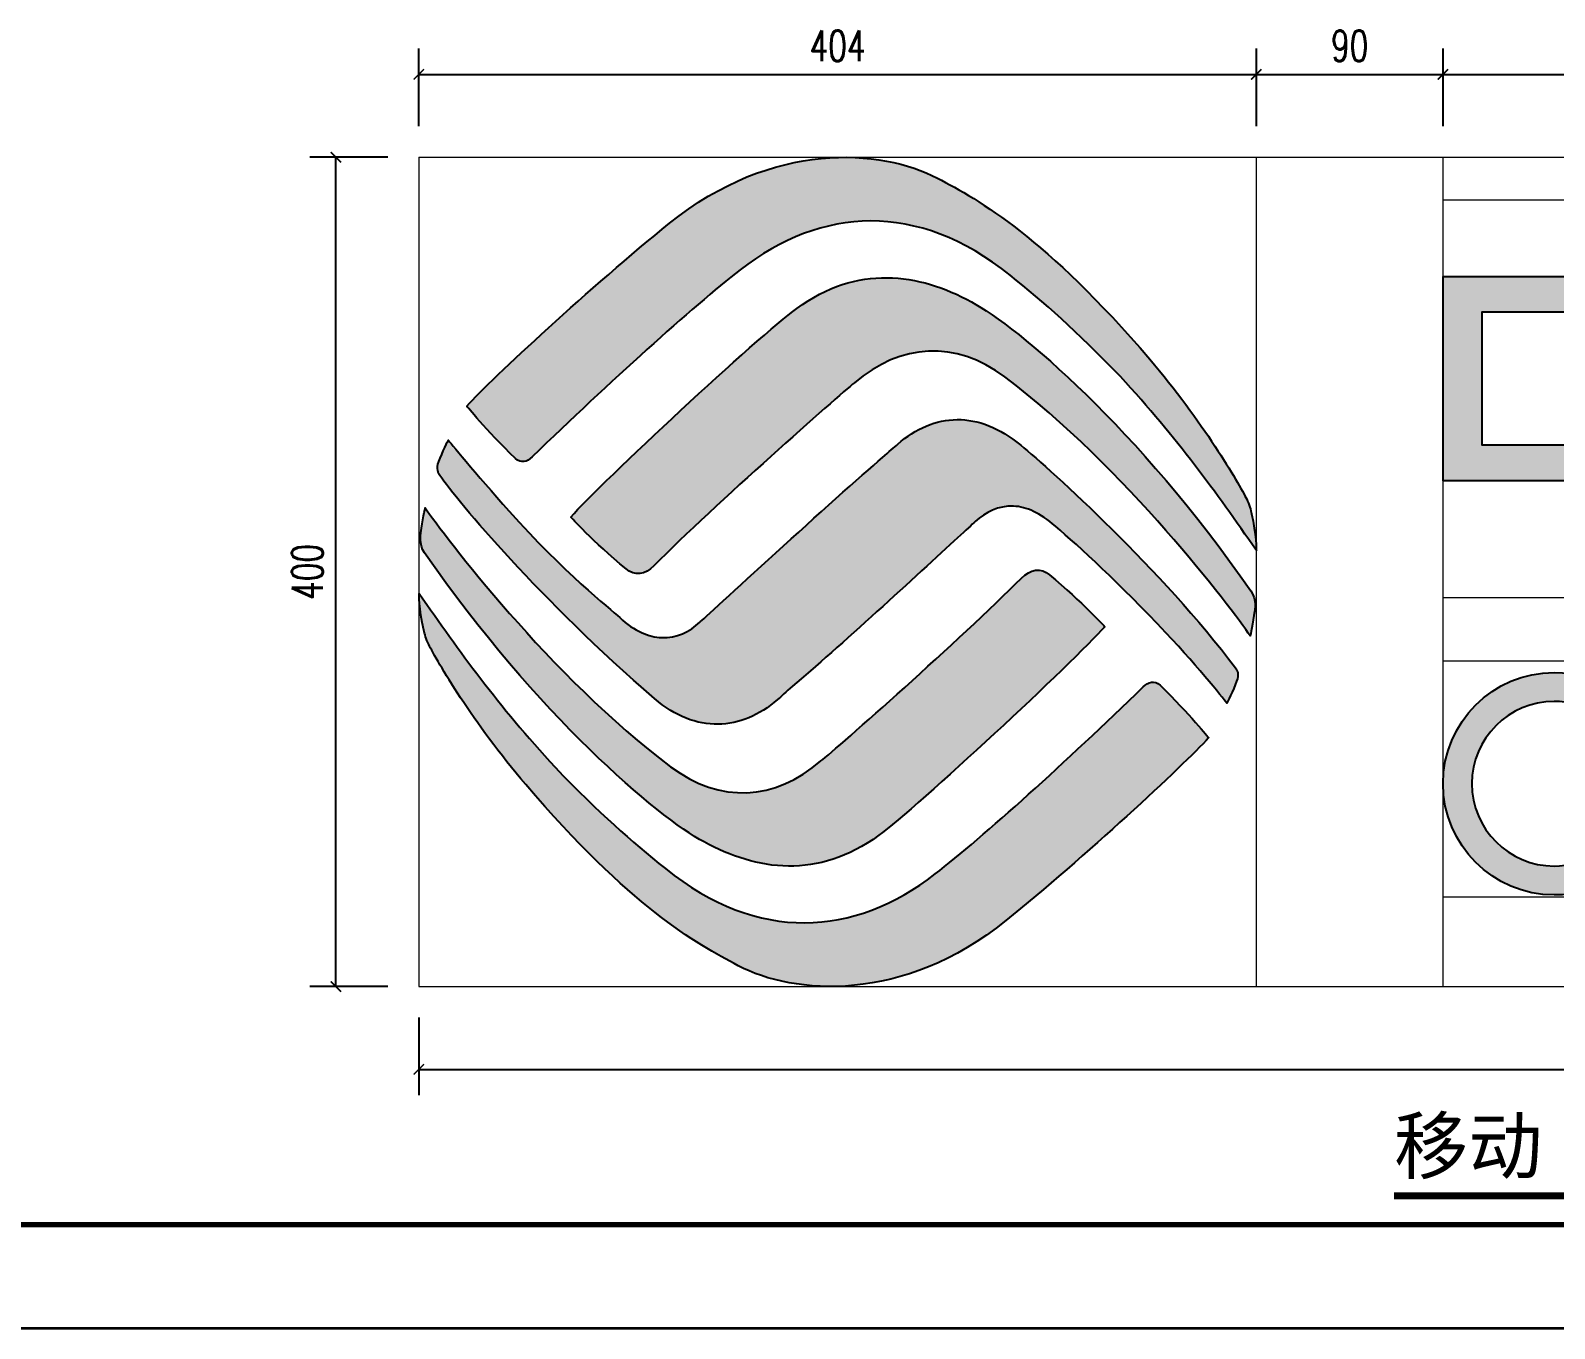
# Model space of a CAD drawing. Header units: millimetres. Extents: x 0 to 16820, y -11520 to 11880.
# Drawn here: x 6955 to 9897, y -11520 to -9015 of the extents above; entities that cross this region are included whole.
import ezdxf
from ezdxf.enums import TextEntityAlignment as Align

# ---------------------------------------------------------------- set-up
doc = ezdxf.new("R2010")
doc.units = ezdxf.units.MM
doc.header["$LTSCALE"] = 1000
doc.layers.add('A-ANNO-DIMS', color=3, linetype='Continuous', lineweight=13)
doc.layers.add('A-ANNO-TEXT', color=7, linetype='Continuous', lineweight=18)
doc.layers.add('图层 1', color=7, linetype='Continuous')
doc.layers.add('图框层', color=7, linetype='Continuous')
doc.styles.add('_TCH_DIM_T3', font='SIMPLEX', dxfattribs={"width": 0.705882, "bigfont": 'GBCBIG'})
doc.styles.add('宋体', font='', dxfattribs={"width": 0.8})
doc.styles.add('黑体', font='simhei.ttf')
doc.styles.get('宋体').set_extended_font_data('SimSun')
doc.dimstyles.new('_TCH_ARCH&&5', dxfattribs={"dimtxt": 14.875, "dimasz": 5, "dimexe": 12.5, "dimexo": 15, "dimgap": 6.3125, "dimtad": 1, "dimdec": 0, "dimzin": 0, "dimdsep": 46, "dimtxsty": '_TCH_DIM_T3', "dimblk": 'ARCHTICK', "dimcen": 0.09, "dimclrt": 7, "dimazin": 2, "dimtfac": 1, "dimtdec": 0, "dimtix": 1, "dimtmove": 2, "dimatfit": 3, "dimfxl": 20, "dimtolj": 1, "dimtzin": 0, "dimarcsym": 0})

# ---------------------------------------------------------------- blocks, each defined once
blk = doc.blocks.new('*U23')
at = {"layer": '图框层', "color": 0, "linetype": 'Continuous', "lineweight": 70}
blk.add_line((733, 10), (25, 10), dxfattribs=at)
at = {"layer": '图框层', "color": 4, "lineweight": 35}
blk.add_line((743, 0), (0, 0), dxfattribs=at)
at = {"layer": '图框层', "style": '宋体', "width": 0.8}
blk.add_attdef('合作设计单位', text='', height=3, dxfattribs=at).set_placement((698, 354), align=Align.MIDDLE_CENTER)
at = {"layer": '图框层', "style": '宋体'}
for tag, p in [('制图人', (695.5, 230.5)), ('设计人', (695.5, 223.5)), ('专业负责人', (695.5, 216.5)), ('设计主持人', (695.5, 209.5)), ('项目经理', (695.5, 202.5)), ('校对', (695.5, 195.5)), ('审核', (695.5, 188.5)), ('审定', (695.5, 181.5)), ('版号1', (671.51, 97.5)), ('版号1日期', (688.51, 97.5)), ('版号1内容', (706.51, 97.5)), ('版号1修改人', (723.51, 97.5)), ('版号2', (671.51, 90.5)), ('版号2日期', (688.51, 90.5)), ('版号2内容', (706.51, 90.5)), ('版号2修改人', (723.51, 90.5)), ('版号3', (671.51, 83.5)), ('版号3日期', (688.51, 83.5)), ('版号3内容', (706.51, 83.5)), ('版号3修改人', (723.51, 83.5)), ('工程名称', (706.5, 73)), ('子项名称', (706.63, 58.97)), ('设计号', (689, 48.5)), ('专业', (724, 48.5)), ('图名', (706.63, 37.9)), ('图号', (706.63, 23.95)), ('阶段', (689, 13.5)), ('日期', (724, 13.5))]:
    blk.add_attdef(tag, text='', height=2.5, dxfattribs=at).set_placement(p, align=Align.MIDDLE_CENTER)
blk = doc.blocks.new('Block_135')
at = {"layer": '图层 1', "true_color": 0x0085d0, "transparency": 33554687}
h = blk.add_hatch(color=142, dxfattribs=at)
h.dxf.hatch_style = 2
edge = h.paths.add_edge_path()
edge.add_spline(control_points=[(-231.51, 346.183), (-235.253, 343.159), (-240.073, 338.71), (-241.296, 337.367), (-241.296, 337.367), (-240.384, 336.232), (-238.952, 334.83), (-238.676, 334.594), (-238.383, 334.658), (-238.14, 334.914), (-234.44, 338.489), (-230.427, 342.137), (-228.101, 343.937), (-224.174, 346.974), (-219.568, 347.268), (-215.08, 343.679), (-213.408, 342.342), (-211.923, 341.02), (-209.756, 338.788), (-206.985, 335.767), (-205.175, 333.244), (-203.197, 330.399), (-203.197, 330.399), (-203.206, 331.161), (-203.425, 332.172), (-203.462, 332.342), (-203.538, 332.62), (-203.66, 332.866), (-204.057, 333.665), (-205.807, 336.664), (-208.344, 339.627), (-213.376, 345.503), (-216.551, 347.293), (-218.588, 348.361), (-221.286, 349.781), (-226.548, 350.194), (-231.51, 346.183)], knot_values=[0, 0, 0, 0, 1, 1, 1, 2, 2, 2, 3, 3, 3, 4, 4, 4, 5, 5, 5, 6, 6, 6, 7, 7, 7, 8, 8, 8, 9, 9, 9, 10, 10, 10, 11, 11, 11, 12, 12, 12, 12], degree=3, periodic=0)
h = blk.add_hatch(color=142, dxfattribs=at)
h.dxf.hatch_style = 2
edge = h.paths.add_edge_path()
edge.add_spline(control_points=[(-225.375, 342.072), (-227.216, 340.729), (-234.793, 333.691), (-236.279, 332.008), (-236.279, 332.008), (-235.213, 330.83), (-233.613, 329.506), (-233.199, 329.15), (-232.695, 329.225), (-232.263, 329.66), (-229.345, 332.595), (-223.39, 337.846), (-222.59, 338.487), (-220.345, 340.393), (-217.73, 340.561), (-215.335, 338.767), (-209.519, 334.41), (-204.377, 327.556), (-203.492, 326.278), (-203.492, 326.278), (-203.36, 326.908), (-203.28, 327.474), (-203.276, 327.507), (-203.168, 328.016), (-203.459, 328.445), (-208.913, 336.32), (-214.717, 341.18), (-216.945, 342.392), (-219.496, 343.782), (-222.44, 344.215), (-225.375, 342.072)], knot_values=[0, 0, 0, 0, 1, 1, 1, 2, 2, 2, 3, 3, 3, 4, 4, 4, 5, 5, 5, 6, 6, 6, 7, 7, 7, 8, 8, 8, 9, 9, 9, 10, 10, 10, 10], degree=3, periodic=0)
at = {"layer": '图层 1'}
for points, knots in [([(-231.51, 346.183), (-235.253, 343.159), (-240.073, 338.71), (-241.296, 337.367), (-241.296, 337.367), (-240.384, 336.232), (-238.952, 334.83), (-238.676, 334.594), (-238.383, 334.658), (-238.14, 334.914), (-234.44, 338.489), (-230.427, 342.137), (-228.101, 343.937), (-224.174, 346.974), (-219.568, 347.268), (-215.08, 343.679), (-213.408, 342.342), (-211.923, 341.02), (-209.756, 338.788), (-206.985, 335.767), (-205.175, 333.244), (-203.197, 330.399), (-203.197, 330.399), (-203.206, 331.161), (-203.425, 332.172), (-203.462, 332.342), (-203.538, 332.62), (-203.66, 332.866), (-204.057, 333.665), (-205.807, 336.664), (-208.344, 339.627), (-213.376, 345.503), (-216.551, 347.293), (-218.588, 348.361), (-221.286, 349.781), (-226.548, 350.194), (-231.51, 346.183)], [0, 0, 0, 0, 1, 1, 1, 2, 2, 2, 3, 3, 3, 4, 4, 4, 5, 5, 5, 6, 6, 6, 7, 7, 7, 8, 8, 8, 9, 9, 9, 10, 10, 10, 11, 11, 11, 12, 12, 12, 12]), ([(-225.375, 342.072), (-227.216, 340.729), (-234.793, 333.691), (-236.279, 332.008), (-236.279, 332.008), (-235.213, 330.83), (-233.613, 329.506), (-233.199, 329.15), (-232.695, 329.225), (-232.263, 329.66), (-229.345, 332.595), (-223.39, 337.846), (-222.59, 338.487), (-220.345, 340.393), (-217.73, 340.561), (-215.335, 338.767), (-209.519, 334.41), (-204.377, 327.556), (-203.492, 326.278), (-203.492, 326.278), (-203.36, 326.908), (-203.28, 327.474), (-203.276, 327.507), (-203.168, 328.016), (-203.459, 328.445), (-208.913, 336.32), (-214.717, 341.18), (-216.945, 342.392), (-219.496, 343.782), (-222.44, 344.215), (-225.375, 342.072)], [0, 0, 0, 0, 1, 1, 1, 2, 2, 2, 3, 3, 3, 4, 4, 4, 5, 5, 5, 6, 6, 6, 7, 7, 7, 8, 8, 8, 9, 9, 9, 10, 10, 10, 10])]:
    blk.add_open_spline(points, degree=3, knots=knots, dxfattribs=at)
blk = doc.blocks.new('Block_136')
at = {"layer": '图层 1', "true_color": 0x0085d0, "transparency": 33554687}
h = blk.add_hatch(color=142, dxfattribs=at)
h.dxf.hatch_style = 2
edge = h.paths.add_edge_path()
edge.add_spline(control_points=[(-221.418, 316.656), (-219.578, 318), (-212.001, 325.038), (-210.515, 326.72), (-210.515, 326.72), (-211.582, 327.898), (-213.181, 329.223), (-213.595, 329.579), (-214.099, 329.503), (-214.531, 329.068), (-217.449, 326.134), (-223.404, 320.883), (-224.204, 320.242), (-226.449, 318.335), (-229.064, 318.167), (-231.459, 319.961), (-237.275, 324.318), (-242.417, 331.172), (-243.302, 332.451), (-243.302, 332.451), (-243.434, 331.821), (-243.513, 331.254), (-243.518, 331.222), (-243.626, 330.712), (-243.335, 330.284), (-237.881, 322.408), (-232.077, 317.548), (-229.849, 316.337), (-227.298, 314.946), (-224.354, 314.513), (-221.418, 316.656)], knot_values=[0, 0, 0, 0, 1, 1, 1, 2, 2, 2, 3, 3, 3, 4, 4, 4, 5, 5, 5, 6, 6, 6, 7, 7, 7, 8, 8, 8, 9, 9, 9, 10, 10, 10, 10], degree=3, periodic=0)
h = blk.add_hatch(color=142, dxfattribs=at)
h.dxf.hatch_style = 2
edge = h.paths.add_edge_path()
edge.add_spline(control_points=[(-215.284, 312.546), (-211.541, 315.569), (-206.722, 320.019), (-205.498, 321.361), (-205.498, 321.361), (-206.41, 322.497), (-207.842, 323.899), (-208.118, 324.134), (-208.411, 324.07), (-208.653, 323.814), (-212.354, 320.24), (-216.367, 316.591), (-218.693, 314.792), (-222.62, 311.755), (-227.226, 311.461), (-231.714, 315.049), (-233.386, 316.386), (-234.87, 317.708), (-237.038, 319.94), (-239.809, 322.961), (-241.618, 325.484), (-243.597, 328.329), (-243.597, 328.329), (-243.611, 327.595), (-243.369, 326.556), (-243.329, 326.386), (-243.256, 326.108), (-243.134, 325.862), (-242.736, 325.063), (-240.987, 322.064), (-238.45, 319.101), (-233.418, 313.225), (-230.243, 311.436), (-228.206, 310.368), (-225.508, 308.948), (-220.246, 308.534), (-215.284, 312.546)], knot_values=[0, 0, 0, 0, 1, 1, 1, 2, 2, 2, 3, 3, 3, 4, 4, 4, 5, 5, 5, 6, 6, 6, 7, 7, 7, 8, 8, 8, 9, 9, 9, 10, 10, 10, 11, 11, 11, 12, 12, 12, 12], degree=3, periodic=0)
at = {"layer": '图层 1'}
for points, knots in [([(-221.418, 316.656), (-219.578, 318), (-212.001, 325.038), (-210.515, 326.72), (-210.515, 326.72), (-211.582, 327.898), (-213.181, 329.223), (-213.595, 329.579), (-214.099, 329.503), (-214.531, 329.068), (-217.449, 326.134), (-223.404, 320.883), (-224.204, 320.242), (-226.449, 318.335), (-229.064, 318.167), (-231.459, 319.961), (-237.275, 324.318), (-242.417, 331.172), (-243.302, 332.451), (-243.302, 332.451), (-243.434, 331.821), (-243.513, 331.254), (-243.518, 331.222), (-243.626, 330.712), (-243.335, 330.284), (-237.881, 322.408), (-232.077, 317.548), (-229.849, 316.337), (-227.298, 314.946), (-224.354, 314.513), (-221.418, 316.656)], [0, 0, 0, 0, 1, 1, 1, 2, 2, 2, 3, 3, 3, 4, 4, 4, 5, 5, 5, 6, 6, 6, 7, 7, 7, 8, 8, 8, 9, 9, 9, 10, 10, 10, 10]), ([(-215.284, 312.546), (-211.541, 315.569), (-206.722, 320.019), (-205.498, 321.361), (-205.498, 321.361), (-206.41, 322.497), (-207.842, 323.899), (-208.118, 324.134), (-208.411, 324.07), (-208.653, 323.814), (-212.354, 320.24), (-216.367, 316.591), (-218.693, 314.792), (-222.62, 311.755), (-227.226, 311.461), (-231.714, 315.049), (-233.386, 316.386), (-234.87, 317.708), (-237.038, 319.94), (-239.809, 322.961), (-241.618, 325.484), (-243.597, 328.329), (-243.597, 328.329), (-243.611, 327.595), (-243.369, 326.556), (-243.329, 326.386), (-243.256, 326.108), (-243.134, 325.862), (-242.736, 325.063), (-240.987, 322.064), (-238.45, 319.101), (-233.418, 313.225), (-230.243, 311.436), (-228.206, 310.368), (-225.508, 308.948), (-220.246, 308.534), (-215.284, 312.546)], [0, 0, 0, 0, 1, 1, 1, 2, 2, 2, 3, 3, 3, 4, 4, 4, 5, 5, 5, 6, 6, 6, 7, 7, 7, 8, 8, 8, 9, 9, 9, 10, 10, 10, 11, 11, 11, 12, 12, 12, 12])]:
    blk.add_open_spline(points, degree=3, knots=knots, dxfattribs=at)
blk = doc.blocks.new('Block_134')
at = {"layer": '图层 1'}
for name in ['Block_135', 'Block_136']:
    blk.add_blockref(name, (0, 0), dxfattribs=at)
blk = doc.blocks.new('Block_133')
at = {"layer": '图层 1', "true_color": 0x8fc31f, "transparency": 33554687}
h = blk.add_hatch(color=62, dxfattribs=at)
h.dxf.hatch_style = 2
edge = h.paths.add_edge_path()
edge.add_spline(control_points=[(-204.198, 324.734), (-207.765, 329.451), (-213.094, 334.278), (-214.567, 335.472), (-215.599, 336.308), (-216.624, 336.728), (-217.637, 336.713), (-218.652, 336.701), (-219.632, 336.282), (-220.5, 335.527), (-220.673, 335.376), (-220.924, 335.153), (-221.232, 334.879), (-223.35, 333.094), (-229.894, 327.078), (-230.044, 326.938), (-230.54, 326.473), (-231.176, 326.169), (-231.889, 326.194), (-232.519, 326.219), (-233.208, 326.502), (-233.915, 327.157), (-234.402, 327.607), (-236.638, 329.362), (-239.251, 332.3), (-240.859, 334.107), (-242.186, 335.717), (-242.186, 335.717), (-242.186, 335.717), (-242.481, 335.109), (-242.646, 334.686), (-242.784, 334.334), (-242.665, 334.112), (-242.598, 334.016), (-241.725, 332.764), (-237.738, 327.993), (-232.242, 323.257), (-231.235, 322.389), (-230.185, 322.001), (-229.172, 322.015), (-228.156, 322.028), (-227.176, 322.446), (-226.308, 323.202), (-226.136, 323.353), (-225.884, 323.575), (-225.577, 323.849), (-223.459, 325.634), (-219.493, 329.269), (-217.613, 331.012), (-217.212, 331.376), (-216.914, 331.65), (-216.765, 331.79), (-216.269, 332.255), (-215.633, 332.56), (-214.919, 332.534), (-214.29, 332.509), (-213.626, 332.198), (-212.893, 331.571), (-211.718, 330.568), (-209.814, 328.807), (-207.558, 326.429), (-205.899, 324.681), (-204.632, 323.047), (-204.62, 323.029), (-204.62, 323.029), (-204.31, 323.657), (-204.147, 324.088), (-204.012, 324.441), (-204.128, 324.641), (-204.198, 324.734)], knot_values=[0, 0, 0, 0, 1, 1, 1, 2, 2, 2, 3, 3, 3, 4, 4, 4, 5, 5, 5, 6, 6, 6, 7, 7, 7, 8, 8, 8, 9, 9, 9, 10, 10, 10, 11, 11, 11, 12, 12, 12, 13, 13, 13, 14, 14, 14, 15, 15, 15, 16, 16, 16, 17, 17, 17, 18, 18, 18, 19, 19, 19, 20, 20, 20, 21, 21, 21, 22, 22, 22, 23, 23, 23, 23], degree=3, periodic=0)
at = {"layer": '图层 1'}
blk.add_open_spline([(-204.198, 324.734), (-207.765, 329.451), (-213.094, 334.278), (-214.567, 335.472), (-215.599, 336.308), (-216.624, 336.728), (-217.637, 336.713), (-218.652, 336.701), (-219.632, 336.282), (-220.5, 335.527), (-220.673, 335.376), (-220.924, 335.153), (-221.232, 334.879), (-223.35, 333.094), (-229.894, 327.078), (-230.044, 326.938), (-230.54, 326.473), (-231.176, 326.169), (-231.889, 326.194), (-232.519, 326.219), (-233.208, 326.502), (-233.915, 327.157), (-234.402, 327.607), (-236.638, 329.362), (-239.251, 332.3), (-240.859, 334.107), (-242.186, 335.717), (-242.186, 335.717), (-242.186, 335.717), (-242.481, 335.109), (-242.646, 334.686), (-242.784, 334.334), (-242.665, 334.112), (-242.598, 334.016), (-241.725, 332.764), (-237.738, 327.993), (-232.242, 323.257), (-231.235, 322.389), (-230.185, 322.001), (-229.172, 322.015), (-228.156, 322.028), (-227.176, 322.446), (-226.308, 323.202), (-226.136, 323.353), (-225.884, 323.575), (-225.577, 323.849), (-223.459, 325.634), (-219.493, 329.269), (-217.613, 331.012), (-217.212, 331.376), (-216.914, 331.65), (-216.765, 331.79), (-216.269, 332.255), (-215.633, 332.56), (-214.919, 332.534), (-214.29, 332.509), (-213.626, 332.198), (-212.893, 331.571), (-211.718, 330.568), (-209.814, 328.807), (-207.558, 326.429), (-205.899, 324.681), (-204.632, 323.047), (-204.62, 323.029), (-204.62, 323.029), (-204.31, 323.657), (-204.147, 324.088), (-204.012, 324.441), (-204.128, 324.641), (-204.198, 324.734)], degree=3, knots=[0, 0, 0, 0, 1, 1, 1, 2, 2, 2, 3, 3, 3, 4, 4, 4, 5, 5, 5, 6, 6, 6, 7, 7, 7, 8, 8, 8, 9, 9, 9, 10, 10, 10, 11, 11, 11, 12, 12, 12, 13, 13, 13, 14, 14, 14, 15, 15, 15, 16, 16, 16, 17, 17, 17, 18, 18, 18, 19, 19, 19, 20, 20, 20, 21, 21, 21, 22, 22, 22, 23, 23, 23, 23], dxfattribs=at)
blk.add_blockref('Block_134', (0, 0), dxfattribs=at)
blk = doc.blocks.new('Block_137')
at = {"layer": '图层 1', "true_color": 0x0085d0}
h = blk.add_hatch(color=142, dxfattribs=at)
h.dxf.hatch_style = 1
edge = h.paths.add_edge_path()
edge.add_spline(control_points=[(-185.071, 347.143), (-185.071, 347.143), (-187.015, 347.143), (-187.015, 347.143), (-187.015, 347.143), (-187.015, 343.618), (-187.015, 343.618), (-187.015, 343.618), (-194.19, 343.618), (-194.19, 343.618), (-194.19, 343.618), (-194.19, 333.756), (-194.19, 333.756), (-194.19, 333.756), (-187.015, 333.756), (-187.015, 333.756), (-187.015, 333.756), (-187.015, 328.405), (-187.015, 328.405), (-187.015, 328.405), (-185.071, 328.405), (-185.071, 328.405), (-185.071, 328.405), (-185.071, 333.756), (-185.071, 333.756), (-185.071, 333.756), (-177.822, 333.756), (-177.822, 333.756), (-177.822, 333.756), (-177.822, 343.618), (-177.822, 343.618), (-177.822, 343.618), (-185.071, 343.618), (-185.071, 343.618), (-185.071, 343.618), (-185.071, 347.143), (-185.071, 347.143)], knot_values=[0, 0, 0, 0, 1, 1, 1, 2, 2, 2, 3, 3, 3, 4, 4, 4, 5, 5, 5, 6, 6, 6, 7, 7, 7, 8, 8, 8, 9, 9, 9, 10, 10, 10, 11, 11, 11, 12, 12, 12, 12], degree=3, periodic=0)
edge = h.paths.add_edge_path(flags=16)
edge.add_spline(control_points=[(-187.015, 341.893), (-187.015, 341.893), (-187.015, 335.487), (-187.015, 335.487), (-187.015, 335.487), (-192.319, 335.487), (-192.319, 335.487), (-192.319, 335.487), (-192.319, 341.893), (-192.319, 341.893), (-192.319, 341.893), (-187.015, 341.893), (-187.015, 341.893)], knot_values=[0, 0, 0, 0, 1, 1, 1, 2, 2, 2, 3, 3, 3, 4, 4, 4, 4], degree=3, periodic=0)
edge = h.paths.add_edge_path(flags=16)
edge.add_spline(control_points=[(-179.7, 341.893), (-179.7, 341.893), (-179.7, 335.487), (-179.7, 335.487), (-179.7, 335.487), (-185.071, 335.487), (-185.071, 335.487), (-185.071, 335.487), (-185.071, 341.893), (-185.071, 341.893), (-185.071, 341.893), (-179.7, 341.893), (-179.7, 341.893)], knot_values=[0, 0, 0, 0, 1, 1, 1, 2, 2, 2, 3, 3, 3, 4, 4, 4, 4], degree=3, periodic=0)
at = {"layer": '图层 1'}
for points, knots in [([(-185.071, 347.143), (-185.071, 347.143), (-187.015, 347.143), (-187.015, 347.143), (-187.015, 347.143), (-187.015, 343.618), (-187.015, 343.618), (-187.015, 343.618), (-194.19, 343.618), (-194.19, 343.618), (-194.19, 343.618), (-194.19, 333.756), (-194.19, 333.756), (-194.19, 333.756), (-187.015, 333.756), (-187.015, 333.756), (-187.015, 333.756), (-187.015, 328.405), (-187.015, 328.405), (-187.015, 328.405), (-185.071, 328.405), (-185.071, 328.405), (-185.071, 328.405), (-185.071, 333.756), (-185.071, 333.756), (-185.071, 333.756), (-177.822, 333.756), (-177.822, 333.756), (-177.822, 333.756), (-177.822, 343.618), (-177.822, 343.618), (-177.822, 343.618), (-185.071, 343.618), (-185.071, 343.618), (-185.071, 343.618), (-185.071, 347.143), (-185.071, 347.143)], [0, 0, 0, 0, 1, 1, 1, 2, 2, 2, 3, 3, 3, 4, 4, 4, 5, 5, 5, 6, 6, 6, 7, 7, 7, 8, 8, 8, 9, 9, 9, 10, 10, 10, 11, 11, 11, 12, 12, 12, 12]), ([(-187.015, 341.893), (-187.015, 341.893), (-187.015, 335.487), (-187.015, 335.487), (-187.015, 335.487), (-192.319, 335.487), (-192.319, 335.487), (-192.319, 335.487), (-192.319, 341.893), (-192.319, 341.893), (-192.319, 341.893), (-187.015, 341.893), (-187.015, 341.893)], [0, 0, 0, 0, 1, 1, 1, 2, 2, 2, 3, 3, 3, 4, 4, 4, 4])]:
    blk.add_open_spline(points, degree=3, knots=knots, dxfattribs=at)
blk = doc.blocks.new('Block_139')
at = {"layer": '图层 1', "true_color": 0x0085d0, "transparency": 33554687}
h = blk.add_hatch(color=142, dxfattribs=at)
h.dxf.hatch_style = 2
edge = h.paths.add_edge_path()
edge.add_spline(control_points=[(-185.395, 317.141), (-186.112, 315.926), (-187.422, 315.174), (-188.823, 315.174), (-191.013, 315.174), (-192.798, 316.954), (-192.798, 319.149), (-192.798, 321.338), (-191.013, 323.119), (-188.823, 323.119), (-187.428, 323.119), (-186.122, 322.377), (-185.408, 321.173), (-185.408, 321.173), (-185.365, 321.104), (-185.365, 321.104), (-185.365, 321.104), (-183.823, 321.104), (-183.823, 321.104), (-183.823, 321.104), (-183.908, 321.301), (-183.908, 321.301), (-184.767, 323.253), (-186.694, 324.514), (-188.823, 324.514), (-191.781, 324.514), (-194.19, 322.107), (-194.19, 319.149), (-194.19, 316.19), (-191.781, 313.778), (-188.823, 313.778), (-186.686, 313.778), (-184.753, 315.048), (-183.901, 317.009), (-183.901, 317.009), (-183.812, 317.206), (-183.812, 317.206), (-183.812, 317.206), (-185.356, 317.206), (-185.356, 317.206), (-185.356, 317.206), (-185.395, 317.141), (-185.395, 317.141)], knot_values=[0, 0, 0, 0, 1, 1, 1, 2, 2, 2, 3, 3, 3, 4, 4, 4, 5, 5, 5, 6, 6, 6, 7, 7, 7, 8, 8, 8, 9, 9, 9, 10, 10, 10, 11, 11, 11, 12, 12, 12, 13, 13, 13, 14, 14, 14, 14], degree=3, periodic=0)
at = {"layer": '图层 1'}
blk.add_open_spline([(-185.395, 317.141), (-186.112, 315.926), (-187.422, 315.174), (-188.823, 315.174), (-191.013, 315.174), (-192.798, 316.954), (-192.798, 319.149), (-192.798, 321.338), (-191.013, 323.119), (-188.823, 323.119), (-187.428, 323.119), (-186.122, 322.377), (-185.408, 321.173), (-185.408, 321.173), (-185.365, 321.104), (-185.365, 321.104), (-185.365, 321.104), (-183.823, 321.104), (-183.823, 321.104), (-183.823, 321.104), (-183.908, 321.301), (-183.908, 321.301), (-184.767, 323.253), (-186.694, 324.514), (-188.823, 324.514), (-191.781, 324.514), (-194.19, 322.107), (-194.19, 319.149), (-194.19, 316.19), (-191.781, 313.778), (-188.823, 313.778), (-186.686, 313.778), (-184.753, 315.048), (-183.901, 317.009), (-183.901, 317.009), (-183.812, 317.206), (-183.812, 317.206), (-183.812, 317.206), (-185.356, 317.206), (-185.356, 317.206), (-185.356, 317.206), (-185.395, 317.141), (-185.395, 317.141)], degree=3, knots=[0, 0, 0, 0, 1, 1, 1, 2, 2, 2, 3, 3, 3, 4, 4, 4, 5, 5, 5, 6, 6, 6, 7, 7, 7, 8, 8, 8, 9, 9, 9, 10, 10, 10, 11, 11, 11, 12, 12, 12, 13, 13, 13, 14, 14, 14, 14], dxfattribs=at)
blk = doc.blocks.new('_ArchTick')
at = {"color": 0, "linetype": 'ByBlock', "const_width": 0.15}
blk.add_lwpolyline([(-0.5, -0.5), (0.5, 0.5)], dxfattribs=at)
blk = doc.blocks.new('*D567')
at = {"layer": 'A-ANNO-DIMS', "color": 0, "lineweight": -2, "transparency": 16777216}
for p, q in [((-648.19, 415), (-648.19, 452.5)), ((-244.04, 415), (-244.04, 452.5)), ((-648.19, 440), (-244.04, 440))]:
    blk.add_line(p, q, dxfattribs=at)
at = {"layer": 'Defpoints', "color": 0, "transparency": 16777216}
for p in [(-244.04, 440), (-648.19, 400), (-244.04, 400)]:
    blk.add_point(p, dxfattribs=at)
at = {"layer": 'A-ANNO-DIMS', "color": 0, "lineweight": -2, "transparency": 16777216, "xscale": 5, "yscale": 5, "zscale": 5, "rotation": 180}
blk.add_blockref('_ArchTick', (-648.19, 440), dxfattribs=at)
at = {"layer": 'A-ANNO-DIMS', "color": 0, "lineweight": -2, "transparency": 16777216, "xscale": 5, "yscale": 5, "zscale": 5}
blk.add_blockref('_ArchTick', (-244.04, 440), dxfattribs=at)
at = {"layer": 'A-ANNO-DIMS', "color": 7, "transparency": 16777216, "insert": (-446.11, 453.75), "char_height": 14.875, "attachment_point": 5, "style": '_TCH_DIM_T3'}
blk.add_mtext('\\A1;404', dxfattribs=at)
blk = doc.blocks.new('*D568')
at = {"layer": 'A-ANNO-DIMS', "color": 0, "lineweight": -2, "transparency": 16777216}
for p, q in [((-244.04, 415), (-244.04, 452.5)), ((-153.97, 415), (-153.97, 452.5)), ((-244.04, 440), (-153.97, 440))]:
    blk.add_line(p, q, dxfattribs=at)
at = {"layer": 'Defpoints', "color": 0, "transparency": 16777216}
for p in [(-153.97, 440), (-244.04, 400), (-153.97, 400)]:
    blk.add_point(p, dxfattribs=at)
at = {"layer": 'A-ANNO-DIMS', "color": 0, "lineweight": -2, "transparency": 16777216, "xscale": 5, "yscale": 5, "zscale": 5, "rotation": 180}
blk.add_blockref('_ArchTick', (-244.04, 440), dxfattribs=at)
at = {"layer": 'A-ANNO-DIMS', "color": 0, "lineweight": -2, "transparency": 16777216, "xscale": 5, "yscale": 5, "zscale": 5}
blk.add_blockref('_ArchTick', (-153.97, 440), dxfattribs=at)
at = {"layer": 'A-ANNO-DIMS', "color": 7, "transparency": 16777216, "insert": (-199.01, 453.75), "char_height": 14.875, "attachment_point": 5, "style": '_TCH_DIM_T3'}
blk.add_mtext('\\A1;90', dxfattribs=at)
blk = doc.blocks.new('*D569')
at = {"layer": 'A-ANNO-DIMS', "color": 0, "lineweight": -2, "transparency": 16777216}
for p, q in [((-153.97, 415), (-153.97, 452.5)), ((648.19, 415), (648.19, 452.5)), ((-153.97, 440), (648.19, 440))]:
    blk.add_line(p, q, dxfattribs=at)
at = {"layer": 'Defpoints', "color": 0, "transparency": 16777216}
for p in [(648.19, 440), (-153.97, 400), (648.19, 400)]:
    blk.add_point(p, dxfattribs=at)
at = {"layer": 'A-ANNO-DIMS', "color": 0, "lineweight": -2, "transparency": 16777216, "xscale": 5, "yscale": 5, "zscale": 5, "rotation": 180}
blk.add_blockref('_ArchTick', (-153.97, 440), dxfattribs=at)
at = {"layer": 'A-ANNO-DIMS', "color": 0, "lineweight": -2, "transparency": 16777216, "xscale": 5, "yscale": 5, "zscale": 5}
blk.add_blockref('_ArchTick', (648.19, 440), dxfattribs=at)
at = {"layer": 'A-ANNO-DIMS', "color": 7, "transparency": 16777216, "insert": (247.11, 453.75), "char_height": 14.875, "attachment_point": 5, "style": '_TCH_DIM_T3'}
blk.add_mtext('\\A1;802', dxfattribs=at)
blk = doc.blocks.new('*D570')
at = {"layer": 'A-ANNO-DIMS', "color": 0, "lineweight": -2, "transparency": 16777216}
for p, q in [((-663.19, 400), (-700.69, 400)), ((-688.19, 0), (-688.19, 400)), ((-663.19, 0), (-700.69, 0))]:
    blk.add_line(p, q, dxfattribs=at)
at = {"layer": 'Defpoints', "color": 0, "transparency": 16777216}
for p in [(-688.19, 400), (-648.19, 400), (-648.19, 0)]:
    blk.add_point(p, dxfattribs=at)
at = {"layer": 'A-ANNO-DIMS', "color": 0, "lineweight": -2, "transparency": 16777216, "xscale": 5, "yscale": 5, "zscale": 5}
for p, rotation in [((-688.19, 400), 90), ((-688.19, 0), 270)]:
    blk.add_blockref('_ArchTick', p, dxfattribs=dict(at, rotation=rotation))
at = {"layer": 'A-ANNO-DIMS', "color": 7, "transparency": 16777216, "insert": (-701.94, 200), "char_height": 14.875, "attachment_point": 5, "rotation": 90, "style": '_TCH_DIM_T3'}
blk.add_mtext('\\A1;400', dxfattribs=at)
blk = doc.blocks.new('*D571')
at = {"layer": 'A-ANNO-DIMS', "color": 0, "lineweight": -2, "transparency": 16777216}
for p, q in [((-648.19, -15), (-648.19, -52.5)), ((648.19, -15), (648.19, -52.5)), ((-648.19, -40), (648.19, -40))]:
    blk.add_line(p, q, dxfattribs=at)
at = {"layer": 'Defpoints', "color": 0, "transparency": 16777216}
for p in [(-648.19, 0), (648.19, 0), (648.19, -40)]:
    blk.add_point(p, dxfattribs=at)
at = {"layer": 'A-ANNO-DIMS', "color": 0, "lineweight": -2, "transparency": 16777216, "xscale": 5, "yscale": 5, "zscale": 5, "rotation": 180}
blk.add_blockref('_ArchTick', (-648.19, -40), dxfattribs=at)
at = {"layer": 'A-ANNO-DIMS', "color": 0, "lineweight": -2, "transparency": 16777216, "xscale": 5, "yscale": 5, "zscale": 5}
blk.add_blockref('_ArchTick', (648.19, -40), dxfattribs=at)
at = {"layer": 'A-ANNO-DIMS', "color": 7, "transparency": 16777216, "insert": (0, -26.25), "char_height": 14.875, "attachment_point": 5, "style": '_TCH_DIM_T3'}
blk.add_mtext('\\A1;1296', dxfattribs=at)
blk = doc.blocks.new('FASDFASFDA')
at = {"layer": '图层 1', "color": 252, "lineweight": 9, "true_color": 0x898989}
for p, q in [((-648.19, 400), (648.19, 400)), ((-648.04, 0), (-648.04, 400)), ((-244.04, 0), (-244.04, 400)), ((-153.97, 0), (-153.97, 400)), ((-153.97, 379.53), (648.19, 379.53)), ((-153.97, 187.67), (648.19, 187.67)), ((-153.97, 157.09), (648.19, 157.09)), ((-153.97, 43.2), (648.19, 43.2)), ((-648.19, 0), (648.19, 0))]:
    blk.add_line(p, q, dxfattribs=at)
at = {"layer": '图层 1', "xscale": 10, "yscale": 10, "zscale": 10}
for name in ['Block_133', 'Block_137', 'Block_139']:
    blk.add_blockref(name, (1787.93, -3093.64), dxfattribs=at)
at = {"layer": 'A-ANNO-DIMS'}
for p1, p2, distance, picture, middle in [((-648.19, 400), (-244.04, 400), 40, '*D567', (-446.11, 453.75)), ((-244.04, 400), (-153.97, 400), 40, '*D568', (-199.01, 453.75)), ((-153.97, 400), (648.19, 400), 40, '*D569', (247.11, 453.75)), ((-648.19, 0), (-648.19, 400), 40, '*D570', (-701.94, 200)), ((-648.19, 0), (648.19, 0), -40, '*D571', (0, -26.25))]:
    dim = blk.add_aligned_dim(p1=p1, p2=p2, distance=distance, dimstyle='_TCH_ARCH&&5', dxfattribs=at)
    dim.commit()
    dim.dimension.update_dxf_attribs({"geometry": picture, "text_midpoint": middle})

msp = doc.modelspace()

# ---------------------------------------------------------------- linework, layer by layer
at = {"layer": 'A-ANNO-TEXT', "const_width": 14}
msp.add_lwpolyline([(9586.63245, -11263.95192), (10805.51852, -11263.95192)], dxfattribs=at)

# ---------------------------------------------------------------- block references
for name, p, xscale, yscale, zscale in [('*U23', (0.03683, -11520.00255), 20, 20, 20), ('FASDFASFDA', (10297.28224, -10860.00255), 4, 4, 4)]:
    msp.add_blockref(name, p, dxfattribs=dict(xscale=xscale, yscale=yscale, zscale=zscale))

# ---------------------------------------------------------------- texts
at = {"layer": 'A-ANNO-TEXT', "color": 7, "style": '黑体'}
msp.add_text('移动', height=105.147679, dxfattribs=at).set_placement((9586.63245, -11220.00255))

doc.saveas('drawing.dxf')
